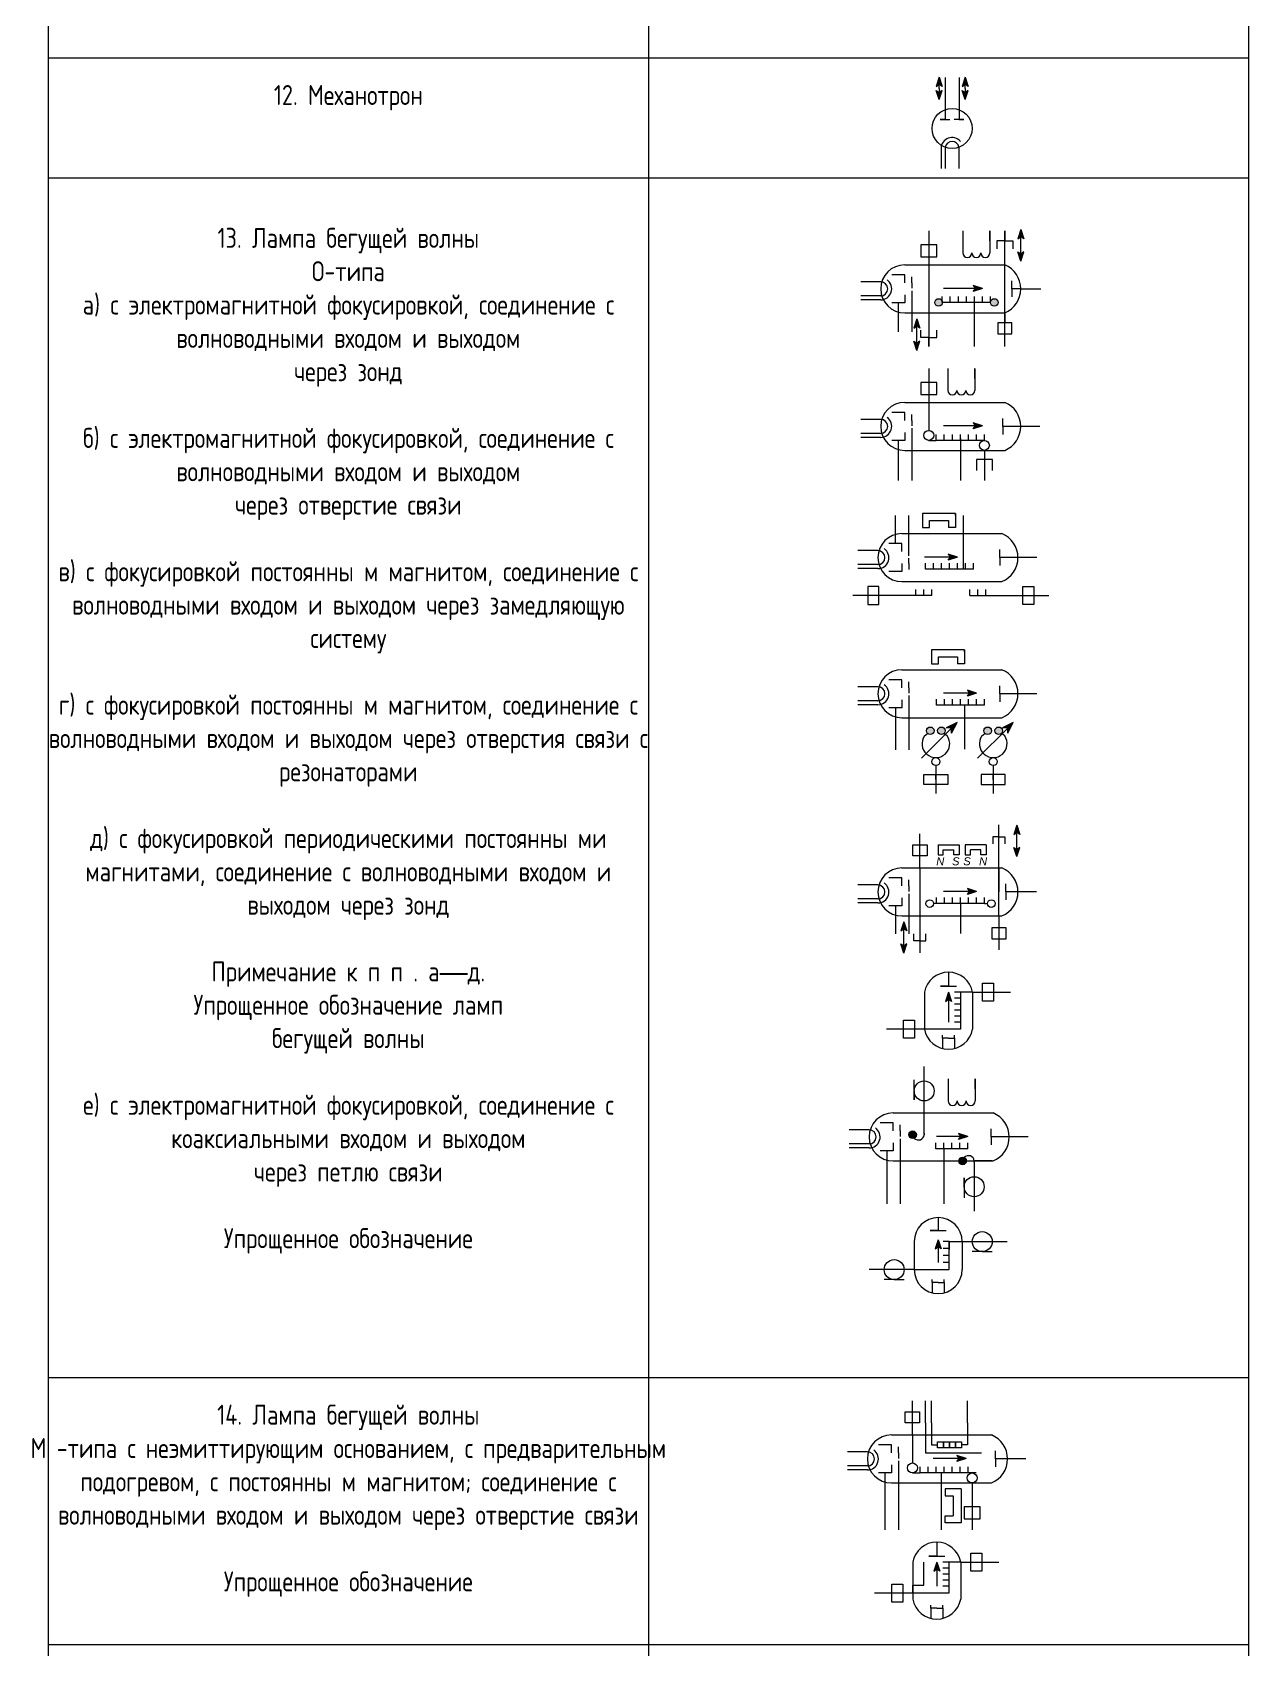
# Model space of a CAD drawing. Header units: millimetres. Extents: x -33 to 3443, y 207 to 2353.
# Drawn here: x 954.3 to 1258.3, y 755.9 to 1160.2 of the extents above; entities that cross this region are included whole.
import ezdxf

# ---------------------------------------------------------------- set-up
doc = ezdxf.new("R2010")
doc.units = ezdxf.units.MM
doc.styles.get("Standard").update_dxf_attribs({"font": 'arial.ttf'})

msp = doc.modelspace()

# ---------------------------------------------------------------- hatches: boundary and pattern name
at = {"true_color": 0x000000}
h = msp.add_hatch(color=18, dxfattribs=at)
h.dxf.hatch_style = 1
h.paths.add_polyline_path([(1180.9, 1148.93), (1180.15, 1146.63), (1180.9, 1147.18), (1181.65, 1146.63)])
h = msp.add_hatch(color=18, dxfattribs=at)
h.dxf.hatch_style = 1
h.paths.add_polyline_path([(1187.4, 1148.93), (1186.65, 1146.63), (1187.4, 1147.18), (1188.15, 1146.63)])
h = msp.add_hatch(color=18, dxfattribs=at)
h.dxf.hatch_style = 1
h.paths.add_polyline_path([(1181.65, 1145.63), (1180.9, 1145.08), (1180.15, 1145.63), (1180.9, 1143.33)])
h = msp.add_hatch(color=18, dxfattribs=at)
h.dxf.hatch_style = 1
h.paths.add_polyline_path([(1187.4, 1143.33), (1188.15, 1145.63), (1187.4, 1145.08), (1186.65, 1145.63)])
h = msp.add_hatch(color=18, dxfattribs=at)
h.dxf.hatch_style = 1
h.paths.add_polyline_path([(1201.31, 1110.84), (1200.56, 1108.54), (1201.31, 1109.09), (1202.06, 1108.54)])
h = msp.add_hatch(color=18, dxfattribs=at)
h.dxf.hatch_style = 1
h.paths.add_polyline_path([(1201.31, 1102.99), (1202.06, 1105.29), (1201.31, 1104.74), (1200.56, 1105.29)])
h = msp.add_hatch(color=18, dxfattribs=at)
h.dxf.hatch_style = 1
h.paths.add_polyline_path([(1191.71, 1096.13), (1189.41, 1096.88), (1189.96, 1096.13), (1189.41, 1095.38)])
h = msp.add_hatch(color=18, dxfattribs=at)
h.dxf.hatch_style = 1
h.paths.add_polyline_path([(1179.81, 1092.63, 1), (1181.71, 1092.63, 1)])
h.paths.add_polyline_path([(1195.62, 1092.63, 1), (1193.71, 1092.63, 1)])
h = msp.add_hatch(color=18, dxfattribs=at)
h.dxf.hatch_style = 1
h.paths.add_polyline_path([(1175.34, 1088.51), (1174.59, 1086.21), (1175.34, 1086.76), (1176.09, 1086.21)])
h = msp.add_hatch(color=18, dxfattribs=at)
h.dxf.hatch_style = 1
h.paths.add_polyline_path([(1175.34, 1080.66), (1176.09, 1082.96), (1175.34, 1082.41), (1174.59, 1082.96)])
h = msp.add_hatch(color=18, dxfattribs=at)
h.dxf.hatch_style = 1
h.paths.add_polyline_path([(1191.71, 1061.76), (1189.41, 1062.51), (1189.96, 1061.76), (1189.41, 1061.01)])
h = msp.add_hatch(color=18, dxfattribs=at)
h.dxf.hatch_style = 1
h.paths.add_polyline_path([(1185.51, 1028.95), (1183.21, 1029.7), (1183.76, 1028.95), (1183.21, 1028.2)])
h = msp.add_hatch(color=18, dxfattribs=at)
h.dxf.hatch_style = 1
h.paths.add_polyline_path([(1190.26, 994.94), (1187.96, 995.69), (1188.51, 994.94), (1187.96, 994.19)])
h = msp.add_hatch(color=18, dxfattribs=at)
h.dxf.hatch_style = 1
h.paths.add_polyline_path([(1179.66, 985.56, 1), (1177.75, 985.56, 1)])
h.paths.add_polyline_path([(1182.43, 985.56, 1), (1180.52, 985.56, 1)])
h.paths.add_polyline_path([(1194, 985.56, 1), (1192.09, 985.56, 1)])
h.paths.add_polyline_path([(1196.77, 985.56, 1), (1194.86, 985.56, 1)])
h = msp.add_hatch(color=18, dxfattribs=at)
h.dxf.hatch_style = 1
h.paths.add_polyline_path([(1183.98, 986.22), (1183.99, 984.96), (1185.39, 987.62), (1182.67, 986.28)])
h = msp.add_hatch(color=18, dxfattribs=at)
h.dxf.hatch_style = 1
h.paths.add_polyline_path([(1198.04, 986.22), (1198.06, 984.96), (1199.45, 987.62), (1196.74, 986.28)])
h = msp.add_hatch(color=18, dxfattribs=at)
h.dxf.hatch_style = 1
h.paths.add_polyline_path([(1199.61, 959.66), (1200.36, 960.21), (1201.11, 959.66), (1200.36, 961.96)])
h = msp.add_hatch(color=18, dxfattribs=at)
h.dxf.hatch_style = 1
h.paths.add_polyline_path([(1200.36, 954.11), (1201.11, 956.41), (1200.36, 955.86), (1199.61, 956.41)])
h = msp.add_hatch(color=18, dxfattribs=at)
h.dxf.hatch_style = 1
h.paths.add_polyline_path([(1190.26, 945.38), (1187.96, 946.13), (1188.51, 945.38), (1187.96, 944.63)])
h = msp.add_hatch(color=18, dxfattribs=at)
h.dxf.hatch_style = 1
h.paths.add_polyline_path([(1171.36, 935.53), (1172.11, 936.08), (1172.86, 935.53), (1172.11, 937.83)])
h = msp.add_hatch(color=18, dxfattribs=at)
h.dxf.hatch_style = 1
h.paths.add_polyline_path([(1172.11, 929.98), (1172.86, 932.28), (1172.11, 931.73), (1171.36, 932.28)])
h = msp.add_hatch(color=18, dxfattribs=at)
h.dxf.hatch_style = 1
h.paths.add_polyline_path([(1183.25, 920.21), (1182.5, 917.91), (1183.25, 918.46), (1184, 917.91)])
h = msp.add_hatch(color=18, dxfattribs=at)
h.dxf.hatch_style = 1
h.paths.add_polyline_path([(1175.23, 884.6, 1), (1173.33, 884.6, 1)])
h = msp.add_hatch(color=18, dxfattribs=at)
h.dxf.hatch_style = 1
h.paths.add_polyline_path([(1188.07, 884.14), (1185.77, 884.89), (1186.32, 884.14), (1185.77, 883.39)])
h = msp.add_hatch(color=18, dxfattribs=at)
h.dxf.hatch_style = 1
h.paths.add_polyline_path([(1185.83, 878.04, 1), (1187.73, 878.04, 1)])
h = msp.add_hatch(color=18, dxfattribs=at)
h.dxf.hatch_style = 1
h.paths.add_polyline_path([(1180.68, 858.35), (1179.93, 856.05), (1180.68, 856.6), (1181.43, 856.05)])
h = msp.add_hatch(color=18, dxfattribs=at)
h.dxf.hatch_style = 1
h.paths.add_polyline_path([(1187.64, 803.65), (1185.34, 804.4), (1185.89, 803.65), (1185.34, 802.9)])
h = msp.add_hatch(color=18, dxfattribs=at)
h.dxf.hatch_style = 1
h.paths.add_polyline_path([(1180.3, 777.76), (1179.55, 775.46), (1180.3, 776.01), (1181.05, 775.46)])

# ---------------------------------------------------------------- linework, layer by layer
for p, q in [((958.26, 2066.93), (958.26, 207.22)), ((1108.26, 2066.93), (1108.26, 207.22)), ((1258.26, 2066.93), (1258.26, 207.22)), ((1258.26, 1153.68), (958.26, 1153.68)), ((1180.9, 1148.93), (1180.15, 1146.63)), ((1180.9, 1148.93), (1181.65, 1146.63)), ((1182.4, 1148.88), (1182.4, 1138.38)), ((1182.4, 1148.88), (1182.4, 1146.13)), ((1185.9, 1148.88), (1185.9, 1138.38)), ((1185.9, 1148.88), (1185.9, 1146.13)), ((1187.4, 1148.93), (1186.65, 1146.63)), ((1187.4, 1148.93), (1188.15, 1146.63)), ((1180.15, 1146.63), (1180.9, 1147.18)), ((1180.9, 1143.33), (1180.15, 1145.63)), ((1180.15, 1145.63), (1180.9, 1145.08)), ((1180.9, 1146.13), (1180.9, 1147.18)), ((1181.65, 1146.63), (1180.9, 1147.18)), ((1180.9, 1146.13), (1180.9, 1145.08)), ((1180.9, 1143.33), (1181.65, 1145.63)), ((1181.65, 1145.63), (1180.9, 1145.08)), ((1186.65, 1146.63), (1187.4, 1147.18)), ((1187.4, 1143.33), (1186.65, 1145.63)), ((1186.65, 1145.63), (1187.4, 1145.08)), ((1187.4, 1146.13), (1187.4, 1147.18)), ((1188.15, 1146.63), (1187.4, 1147.18)), ((1187.4, 1146.13), (1187.4, 1145.08)), ((1187.4, 1143.33), (1188.15, 1145.63)), ((1188.15, 1145.63), (1187.4, 1145.08)), ((1182.4, 1138.38), (1181.2, 1138.38)), ((1181.2, 1138.38), (1183.6, 1138.38)), ((1187.1, 1138.38), (1184.7, 1138.38)), ((1185.9, 1138.38), (1187.1, 1138.38)), ((1181.4, 1131.13), (1181.4, 1126.13)), ((1182.43, 1131.43), (1182.43, 1126.13)), ((1185.87, 1131.43), (1185.87, 1126.13)), ((1258.26, 1123.68), (958.26, 1123.68)), ((1178.31, 1110.53), (1178.31, 1081.63)), ((1186.81, 1110.53), (1186.81, 1105.03)), ((1193.56, 1108.03), (1193.56, 1110.53)), ((1193.56, 1110.53), (1193.56, 1105.03)), ((1197.31, 1108.03), (1195.31, 1108.03)), ((1195.31, 1108.03), (1195.31, 1106.03)), ((1197.31, 1081.63), (1197.31, 1110.53)), ((1197.31, 1110.53), (1197.31, 1108.03)), ((1197.31, 1108.03), (1199.31, 1108.03)), ((1199.31, 1108.03), (1199.31, 1106.03)), ((1201.31, 1110.84), (1200.56, 1108.54)), ((1200.56, 1108.54), (1201.31, 1109.09)), ((1201.31, 1110.84), (1202.06, 1108.54)), ((1201.31, 1104.74), (1201.31, 1109.09)), ((1202.06, 1108.54), (1201.31, 1109.09)), ((1180.31, 1107.03), (1176.31, 1107.03)), ((1176.31, 1107.03), (1176.31, 1104.03)), ((1176.31, 1104.03), (1178.31, 1104.03)), ((1178.31, 1104.03), (1180.31, 1104.03)), ((1180.31, 1104.03), (1180.31, 1107.03)), ((1201.31, 1102.99), (1200.56, 1105.29)), ((1200.56, 1105.29), (1201.31, 1104.74)), ((1201.31, 1102.99), (1202.06, 1105.29)), ((1202.06, 1105.29), (1201.31, 1104.74)), ((1172.31, 1102.03), (1197.31, 1102.03)), ((1166.31, 1097.78), (1161.31, 1097.78)), ((1172.31, 1099.53), (1169.06, 1099.53)), ((1172.31, 1097.53), (1172.31, 1099.53)), ((1174.06, 1097.53), (1174.06, 1099.03)), ((1174.06, 1097.53), (1174.06, 1096.18)), ((1189.96, 1096.13), (1182.01, 1096.13)), ((1191.71, 1096.13), (1189.41, 1096.88)), ((1189.41, 1096.88), (1189.96, 1096.13)), ((1191.71, 1096.13), (1189.41, 1095.38)), ((1189.41, 1095.38), (1189.96, 1096.13)), ((1199.06, 1096.03), (1199.06, 1098.03)), ((1201.31, 1096.03), (1199.06, 1096.03)), ((1199.06, 1096.03), (1199.06, 1094.03)), ((1201.31, 1096.03), (1206.31, 1096.03)), ((1166.31, 1094.28), (1161.31, 1094.28)), ((1166.31, 1093.28), (1161.31, 1093.28)), ((1172.31, 1092.53), (1169.06, 1092.53)), ((1170.69, 1092.53), (1170.69, 1085.28)), ((1172.31, 1094.53), (1172.31, 1092.53)), ((1174.06, 1095.58), (1174.06, 1085.28)), ((1181.71, 1092.63), (1181.71, 1094.13)), ((1183.71, 1092.63), (1181.71, 1092.63)), ((1183.71, 1092.63), (1183.71, 1094.13)), ((1185.71, 1092.63), (1183.71, 1092.63)), ((1185.71, 1092.63), (1185.71, 1094.13)), ((1187.71, 1092.63), (1185.71, 1092.63)), ((1187.71, 1092.63), (1187.71, 1094.13)), ((1189.71, 1092.63), (1187.71, 1092.63)), ((1189.71, 1092.63), (1189.71, 1094.13)), ((1189.71, 1081.63), (1189.71, 1092.63)), ((1191.71, 1092.63), (1189.71, 1092.63)), ((1191.71, 1092.63), (1191.71, 1094.13)), ((1193.71, 1092.63), (1191.71, 1092.63)), ((1193.71, 1092.63), (1193.71, 1094.13)), ((1172.31, 1090.03), (1196.81, 1090.03)), ((1175.34, 1088.51), (1174.59, 1086.21)), ((1175.34, 1088.51), (1176.09, 1086.21)), ((1197.31, 1087.53), (1195.56, 1087.53)), ((1195.56, 1087.53), (1195.56, 1084.78)), ((1196.81, 1090.03), (1197.31, 1090.03)), ((1197.31, 1090.03), (1197.31, 1087.53)), ((1199.06, 1087.53), (1197.31, 1087.53)), ((1199.06, 1084.78), (1199.06, 1087.53)), ((1174.59, 1086.21), (1175.34, 1086.76)), ((1175.34, 1082.41), (1175.34, 1086.76)), ((1176.09, 1086.21), (1175.34, 1086.76)), ((1176.31, 1083.88), (1176.31, 1085.73)), ((1178.31, 1083.88), (1176.31, 1083.88)), ((1178.31, 1081.63), (1178.31, 1083.88)), ((1178.31, 1083.88), (1180.31, 1083.88)), ((1180.31, 1083.88), (1180.31, 1085.73)), ((1195.56, 1084.78), (1199.06, 1084.78)), ((1175.34, 1080.66), (1174.59, 1082.96)), ((1174.59, 1082.96), (1175.34, 1082.41)), ((1175.34, 1080.66), (1176.09, 1082.96)), ((1176.09, 1082.96), (1175.34, 1082.41)), ((1178.31, 1076.16), (1178.31, 1060.66)), ((1183.06, 1076.16), (1183.06, 1070.66)), ((1189.81, 1073.66), (1189.81, 1076.16)), ((1189.81, 1076.16), (1189.81, 1070.66)), ((1180.31, 1072.66), (1176.31, 1072.66)), ((1176.31, 1072.66), (1176.31, 1069.66)), ((1180.31, 1069.66), (1180.31, 1072.66)), ((1172.31, 1067.66), (1197.31, 1067.66)), ((1176.31, 1069.66), (1178.31, 1069.66)), ((1178.31, 1069.66), (1180.31, 1069.66)), ((1166.31, 1063.41), (1161.31, 1063.41)), ((1172.31, 1065.16), (1169.06, 1065.16)), ((1172.31, 1063.16), (1172.31, 1065.16)), ((1174.06, 1063.16), (1174.06, 1064.66)), ((1196.81, 1061.66), (1196.81, 1063.66)), ((1166.31, 1059.91), (1161.31, 1059.91)), ((1172.31, 1060.16), (1172.31, 1058.16)), ((1174.06, 1063.16), (1174.06, 1061.81)), ((1174.06, 1061.21), (1174.06, 1048.16)), ((1180.21, 1058.16), (1180.21, 1059.66)), ((1189.96, 1061.76), (1182.01, 1061.76)), ((1182.21, 1058.16), (1182.21, 1059.66)), ((1184.21, 1058.16), (1184.21, 1059.66)), ((1186.21, 1058.16), (1186.21, 1059.66)), ((1188.21, 1058.16), (1188.21, 1059.66)), ((1191.71, 1061.76), (1189.41, 1062.51)), ((1189.41, 1062.51), (1189.96, 1061.76)), ((1191.71, 1061.76), (1189.41, 1061.01)), ((1189.41, 1061.01), (1189.96, 1061.76)), ((1190.21, 1058.16), (1190.21, 1059.66)), ((1192.21, 1058.16), (1192.21, 1059.66)), ((1206.06, 1061.66), (1196.81, 1061.66)), ((1196.81, 1061.66), (1196.81, 1059.66)), ((1166.31, 1058.91), (1161.31, 1058.91)), ((1172.31, 1058.16), (1169.06, 1058.16)), ((1170.69, 1058.16), (1170.69, 1048.16)), ((1172.31, 1055.66), (1196.81, 1055.66)), ((1178.31, 1058.16), (1180.21, 1058.16)), ((1182.21, 1058.16), (1180.21, 1058.16)), ((1184.21, 1058.16), (1182.21, 1058.16)), ((1186.21, 1058.16), (1184.21, 1058.16)), ((1186.21, 1058.66), (1186.21, 1048.16)), ((1188.21, 1058.16), (1186.21, 1058.16)), ((1190.21, 1058.16), (1188.21, 1058.16)), ((1192.21, 1058.16), (1190.21, 1058.16)), ((1192.21, 1055.66), (1192.21, 1053.41)), ((1196.81, 1055.66), (1197.31, 1055.66)), ((1192.21, 1053.41), (1190.21, 1053.41)), ((1190.21, 1053.41), (1190.21, 1050.66)), ((1194.21, 1053.41), (1192.21, 1053.41)), ((1192.21, 1053.41), (1192.21, 1048.16)), ((1194.21, 1050.66), (1194.21, 1053.41)), ((1169.99, 1032.35), (1169.99, 1039.35)), ((1173.36, 1029.3), (1173.36, 1039.35)), ((1185.01, 1039.85), (1176.76, 1039.85)), ((1176.76, 1039.85), (1176.76, 1036.35)), ((1185.01, 1039.35), (1185.01, 1039.85)), ((1185.01, 1039.85), (1185.01, 1036.35)), ((1187.01, 1025.95), (1187.01, 1039.35)), ((1176.76, 1036.35), (1178.51, 1036.35)), ((1178.51, 1036.35), (1178.51, 1038.1)), ((1178.51, 1038.1), (1183.26, 1038.1)), ((1183.26, 1038.1), (1183.26, 1036.35)), ((1185.01, 1036.35), (1183.26, 1036.35)), ((1171.61, 1032.35), (1168.36, 1032.35)), ((1171.61, 1034.85), (1196.61, 1034.85)), ((1171.61, 1030.35), (1171.61, 1032.35)), ((1165.61, 1030.6), (1160.61, 1030.6)), ((1165.61, 1027.1), (1160.61, 1027.1)), ((1171.61, 1027.35), (1171.61, 1025.35)), ((1173.36, 1027.35), (1173.36, 1028.7)), ((1173.36, 1027.35), (1173.36, 1025.85)), ((1183.76, 1028.95), (1177.29, 1028.95)), ((1177.51, 1025.95), (1177.51, 1027.45)), ((1179.51, 1025.95), (1179.51, 1027.45)), ((1181.51, 1025.95), (1181.51, 1027.45)), ((1185.51, 1028.95), (1183.21, 1029.7)), ((1183.21, 1029.7), (1183.76, 1028.95)), ((1185.51, 1028.95), (1183.21, 1028.2)), ((1183.21, 1028.2), (1183.76, 1028.95)), ((1183.51, 1025.95), (1183.51, 1027.45)), ((1185.51, 1025.95), (1185.51, 1027.45)), ((1187.51, 1025.95), (1187.51, 1027.45)), ((1189.51, 1025.95), (1189.51, 1027.45)), ((1196.11, 1028.85), (1196.11, 1030.85)), ((1205.36, 1028.85), (1196.11, 1028.85)), ((1196.11, 1028.85), (1196.11, 1026.85)), ((1165.61, 1026.1), (1160.61, 1026.1)), ((1171.61, 1025.35), (1168.36, 1025.35)), ((1171.61, 1022.85), (1196.11, 1022.85)), ((1179.51, 1025.95), (1177.51, 1025.95)), ((1181.51, 1025.95), (1179.51, 1025.95)), ((1183.51, 1025.95), (1181.51, 1025.95)), ((1185.51, 1025.95), (1183.51, 1025.95)), ((1187.51, 1025.95), (1185.51, 1025.95)), ((1187.51, 1025.95), (1187.01, 1025.95)), ((1189.51, 1025.95), (1187.51, 1025.95)), ((1196.11, 1022.85), (1196.61, 1022.85)), ((1165.86, 1019.35), (1159.36, 1019.35)), ((1165.86, 1021.6), (1163.11, 1021.6)), ((1163.11, 1021.6), (1163.11, 1017.1)), ((1165.86, 1019.35), (1165.86, 1021.6)), ((1175.11, 1019.35), (1165.86, 1019.35)), ((1165.86, 1017.1), (1165.86, 1019.35)), ((1175.11, 1019.35), (1175.11, 1020.85)), ((1177.11, 1019.35), (1175.11, 1019.35)), ((1177.11, 1019.35), (1177.11, 1020.85)), ((1179.11, 1019.35), (1177.11, 1019.35)), ((1179.11, 1019.35), (1179.11, 1020.85)), ((1188.61, 1019.35), (1188.61, 1020.85)), ((1188.61, 1019.35), (1190.61, 1019.35)), ((1190.61, 1019.35), (1190.61, 1020.85)), ((1190.61, 1019.35), (1192.61, 1019.35)), ((1192.61, 1019.35), (1192.61, 1020.85)), ((1192.61, 1019.35), (1201.86, 1019.35)), ((1201.86, 1019.35), (1201.86, 1021.6)), ((1201.86, 1021.6), (1204.61, 1021.6)), ((1201.86, 1017.1), (1201.86, 1019.35)), ((1201.86, 1019.35), (1208.36, 1019.35)), ((1204.61, 1021.6), (1204.61, 1017.1)), ((1163.11, 1017.1), (1165.86, 1017.1)), ((1204.61, 1017.1), (1201.86, 1017.1)), ((1187.26, 1005.84), (1179.01, 1005.84)), ((1179.01, 1005.84), (1179.01, 1002.34)), ((1180.76, 1002.34), (1180.76, 1004.09)), ((1180.76, 1004.09), (1185.51, 1004.09)), ((1185.51, 1004.09), (1185.51, 1002.34)), ((1187.26, 1005.34), (1187.26, 1005.84)), ((1187.26, 1005.84), (1187.26, 1002.34)), ((1171.61, 1000.84), (1196.61, 1000.84)), ((1179.01, 1002.34), (1180.76, 1002.34)), ((1187.26, 1002.34), (1185.51, 1002.34)), ((1165.61, 996.59), (1160.61, 996.59)), ((1171.61, 998.34), (1168.36, 998.34)), ((1171.61, 996.34), (1171.61, 998.34)), ((1173.36, 996.34), (1173.36, 997.84)), ((1173.36, 996.34), (1173.36, 994.99)), ((1188.51, 994.94), (1182.04, 994.94)), ((1190.26, 994.94), (1187.96, 995.69)), ((1187.96, 995.69), (1188.51, 994.94)), ((1190.26, 994.94), (1187.96, 994.19)), ((1187.96, 994.19), (1188.51, 994.94)), ((1196.11, 994.84), (1196.11, 996.84)), ((1205.36, 994.84), (1196.11, 994.84)), ((1196.11, 994.84), (1196.11, 992.84)), ((1165.61, 993.09), (1160.61, 993.09)), ((1165.61, 992.09), (1160.61, 992.09)), ((1171.61, 991.34), (1168.36, 991.34)), ((1169.99, 991.34), (1169.99, 980.84)), ((1171.61, 993.34), (1171.61, 991.34)), ((1173.36, 994.39), (1173.36, 980.84)), ((1180.26, 991.94), (1180.26, 993.44)), ((1182.26, 991.94), (1180.26, 991.94)), ((1182.26, 991.94), (1182.26, 993.44)), ((1184.26, 991.94), (1182.26, 991.94)), ((1184.26, 991.94), (1184.26, 993.44)), ((1186.26, 991.94), (1184.26, 991.94)), ((1186.26, 991.94), (1186.26, 993.44)), ((1188.26, 991.94), (1186.26, 991.94)), ((1187.26, 991.94), (1187.26, 980.94)), ((1188.26, 991.94), (1188.26, 993.44)), ((1190.26, 991.94), (1188.26, 991.94)), ((1190.26, 991.94), (1189.76, 991.94)), ((1190.26, 991.94), (1190.26, 993.44)), ((1192.26, 991.94), (1190.26, 991.94)), ((1192.26, 991.94), (1192.26, 993.44)), ((1171.61, 988.84), (1196.11, 988.84)), ((1185.39, 987.62), (1182.67, 986.28)), ((1183.99, 984.96), (1185.39, 987.62)), ((1196.11, 988.84), (1196.61, 988.84)), ((1199.45, 987.62), (1196.74, 986.28)), ((1198.06, 984.96), (1199.45, 987.62)), ((1176.48, 978.71), (1183.98, 986.22)), ((1177.23, 984.27), (1177.99, 984.93)), ((1182.95, 984.27), (1182.19, 984.93)), ((1183.98, 986.22), (1182.67, 986.28)), ((1183.99, 984.96), (1183.98, 986.22)), ((1190.54, 978.71), (1198.04, 986.22)), ((1191.57, 984.27), (1192.33, 984.93)), ((1197.29, 984.27), (1196.53, 984.93)), ((1198.04, 986.22), (1196.74, 986.28)), ((1198.06, 984.96), (1198.04, 986.22)), ((1177.09, 972.12), (1177.09, 974.62)), ((1177.09, 974.62), (1180.09, 974.62)), ((1180.09, 976.87), (1180.09, 969.87)), ((1180.09, 973.37), (1180.09, 974.62)), ((1180.09, 974.62), (1183.09, 974.62)), ((1183.09, 974.62), (1183.09, 972.12)), ((1194.43, 974.62), (1191.43, 974.62)), ((1191.43, 974.62), (1191.43, 972.12)), ((1194.43, 976.87), (1194.43, 969.87)), ((1194.43, 973.37), (1194.43, 974.62)), ((1197.43, 974.62), (1194.43, 974.62)), ((1197.43, 972.12), (1197.43, 974.62)), ((1183.09, 972.12), (1177.09, 972.12)), ((1191.43, 972.12), (1197.43, 972.12)), ((1176.11, 951.28), (1176.11, 959.78)), ((1176.11, 954.28), (1176.11, 959.78)), ((1195.86, 959.03), (1194.36, 959.03)), ((1194.36, 959.03), (1194.36, 957.28)), ((1195.86, 959.03), (1195.86, 962.03)), ((1195.86, 939.28), (1195.86, 959.03)), ((1195.86, 959.03), (1197.36, 959.03)), ((1197.36, 959.03), (1197.36, 957.28)), ((1200.36, 961.96), (1199.61, 959.66)), ((1199.61, 959.66), (1200.36, 960.21)), ((1200.36, 961.96), (1201.11, 959.66)), ((1200.36, 955.86), (1200.36, 960.21)), ((1201.11, 959.66), (1200.36, 960.21)), ((1174.31, 954.28), (1174.31, 957.03)), ((1174.31, 957.03), (1177.91, 957.03)), ((1176.11, 954.28), (1174.31, 954.28)), ((1176.11, 951.28), (1176.11, 954.28)), ((1177.91, 954.28), (1176.11, 954.28)), ((1177.91, 957.03), (1177.91, 954.28)), ((1180.66, 957.03), (1180.66, 954.53)), ((1180.66, 957.03), (1185.91, 957.03)), ((1180.66, 954.53), (1181.96, 954.53)), ((1181.96, 954.53), (1181.96, 955.78)), ((1181.96, 955.78), (1184.61, 955.78)), ((1184.61, 954.53), (1184.61, 955.78)), ((1185.91, 954.53), (1184.61, 954.53)), ((1185.91, 957.03), (1185.91, 954.53)), ((1192.66, 957.03), (1187.41, 957.03)), ((1187.41, 957.03), (1187.41, 954.53)), ((1187.41, 954.53), (1188.71, 954.53)), ((1188.71, 954.53), (1188.71, 955.78)), ((1191.36, 955.78), (1188.71, 955.78)), ((1191.36, 954.53), (1191.36, 955.78)), ((1192.66, 954.53), (1191.36, 954.53)), ((1192.66, 957.03), (1192.66, 954.53)), ((1200.36, 954.11), (1199.61, 956.41)), ((1199.61, 956.41), (1200.36, 955.86)), ((1200.36, 954.11), (1201.11, 956.41)), ((1201.11, 956.41), (1200.36, 955.86)), ((1171.61, 951.28), (1196.61, 951.28)), ((1171.61, 951.28), (1176.11, 951.28)), ((1176.11, 951.28), (1176.11, 933.03)), ((1195.86, 951.28), (1195.86, 945.28)), ((1165.61, 947.03), (1160.61, 947.03)), ((1171.61, 948.78), (1168.36, 948.78)), ((1171.61, 946.78), (1171.61, 948.78)), ((1173.36, 946.78), (1173.36, 948.28)), ((1173.36, 946.78), (1173.36, 945.43)), ((1190.26, 945.38), (1187.96, 946.13)), ((1187.96, 946.13), (1188.51, 945.38)), ((1197.61, 945.28), (1197.61, 947.28)), ((1165.61, 943.53), (1160.61, 943.53)), ((1165.61, 942.53), (1160.61, 942.53)), ((1171.61, 943.78), (1171.61, 941.78)), ((1173.36, 944.83), (1173.36, 934.78)), ((1180.26, 942.38), (1179.51, 942.38)), ((1180.26, 942.38), (1180.26, 943.88)), ((1182.26, 942.38), (1180.26, 942.38)), ((1188.51, 945.38), (1182.04, 945.38)), ((1182.26, 942.38), (1182.26, 943.88)), ((1184.26, 942.38), (1182.26, 942.38)), ((1184.26, 942.38), (1184.26, 943.88)), ((1186.26, 942.38), (1184.26, 942.38)), ((1186.26, 942.38), (1186.26, 943.88)), ((1188.26, 942.38), (1186.26, 942.38)), ((1186.26, 942.38), (1186.26, 934.88)), ((1190.26, 945.38), (1187.96, 944.63)), ((1187.96, 944.63), (1188.51, 945.38)), ((1188.26, 942.38), (1188.26, 943.88)), ((1190.26, 942.38), (1188.26, 942.38)), ((1190.26, 942.38), (1189.76, 942.38)), ((1190.26, 942.38), (1190.26, 943.88)), ((1192.26, 942.38), (1190.26, 942.38)), ((1192.26, 942.38), (1192.26, 943.88)), ((1192.26, 942.38), (1193.01, 942.38)), ((1205.24, 945.28), (1197.61, 945.28)), ((1197.61, 945.28), (1197.61, 943.28)), ((1171.61, 941.78), (1168.36, 941.78)), ((1169.99, 941.78), (1169.99, 934.78)), ((1171.61, 939.28), (1196.11, 939.28)), ((1195.86, 939.28), (1195.86, 936.28)), ((1196.11, 939.28), (1196.61, 939.28)), ((1172.11, 937.83), (1171.36, 935.53)), ((1171.36, 935.53), (1172.11, 936.08)), ((1172.11, 937.83), (1172.86, 935.53)), ((1172.11, 931.73), (1172.11, 936.08)), ((1172.86, 935.53), (1172.11, 936.08)), ((1174.61, 933.03), (1174.61, 934.78)), ((1177.61, 933.03), (1177.61, 934.78)), ((1195.86, 936.28), (1194.06, 936.28)), ((1194.06, 936.28), (1194.06, 933.53)), ((1197.66, 936.28), (1195.86, 936.28)), ((1195.86, 936.28), (1195.86, 930.78)), ((1197.66, 933.53), (1197.66, 936.28)), ((1172.11, 929.98), (1171.36, 932.28)), ((1171.36, 932.28), (1172.11, 931.73)), ((1172.11, 929.98), (1172.86, 932.28)), ((1172.86, 932.28), (1172.11, 931.73)), ((1176.11, 933.03), (1174.61, 933.03)), ((1176.11, 933.03), (1177.61, 933.03)), ((1176.11, 933.03), (1176.11, 930.03)), ((1194.06, 933.53), (1197.66, 933.53)), ((1183.25, 925.21), (1183.25, 921.71)), ((1191.75, 920.21), (1191.75, 922.46)), ((1191.75, 922.46), (1194.5, 922.46)), ((1194.5, 922.46), (1194.5, 917.96)), ((1177.25, 920.21), (1177.25, 910.96)), ((1183.25, 921.71), (1181.25, 921.71)), ((1181.25, 921.71), (1185.25, 921.71)), ((1183.25, 920.21), (1182.5, 917.91)), ((1182.5, 917.91), (1183.25, 918.46)), ((1183.25, 920.21), (1184, 917.91)), ((1183.25, 918.46), (1183.25, 912.71)), ((1184, 917.91), (1183.25, 918.46)), ((1186.25, 920.21), (1184.75, 920.21)), ((1186.25, 918.71), (1184.75, 918.71)), ((1189.25, 920.21), (1186.25, 920.21)), ((1186.25, 920.21), (1186.25, 918.71)), ((1186.25, 918.71), (1186.25, 917.21)), ((1189.25, 920.21), (1191.75, 920.21)), ((1189.25, 920.21), (1189.25, 910.96)), ((1191.75, 917.96), (1191.75, 920.21)), ((1191.75, 920.21), (1198.75, 920.21)), ((1194.5, 917.96), (1191.75, 917.96)), ((1186.25, 917.21), (1184.75, 917.21)), ((1186.25, 915.71), (1184.75, 915.71)), ((1186.25, 914.21), (1184.75, 914.21)), ((1186.25, 917.21), (1186.25, 915.71)), ((1186.25, 915.71), (1186.25, 914.21)), ((1186.25, 914.21), (1186.25, 912.71)), ((1174.75, 910.96), (1167.75, 910.96)), ((1172, 908.71), (1172, 913.21)), ((1172, 913.21), (1174.75, 913.21)), ((1174.75, 913.21), (1174.75, 910.96)), ((1186.25, 910.96), (1174.75, 910.96)), ((1174.75, 910.96), (1174.75, 908.71)), ((1186.25, 912.71), (1184.75, 912.71)), ((1186.25, 912.71), (1186.25, 910.96)), ((1174.75, 908.71), (1172, 908.71)), ((1181.75, 908.71), (1181.75, 909.46)), ((1183.25, 908.71), (1181.75, 908.71)), ((1181.75, 908.71), (1181.75, 906.15)), ((1183.25, 908.71), (1184.75, 908.71)), ((1184.75, 908.71), (1184.75, 909.46)), ((1184.75, 908.71), (1184.75, 906.15)), ((1177.17, 884.76), (1177.17, 901.66)), ((1174.67, 893.29), (1174.67, 898.29)), ((1183.17, 898.54), (1183.17, 893.04)), ((1189.92, 896.04), (1189.92, 898.54)), ((1189.92, 898.54), (1189.92, 893.04)), ((1174.67, 895.54), (1174.67, 893.29)), ((1169.42, 890.04), (1194.42, 890.04)), ((1163.42, 885.79), (1158.42, 885.79)), ((1169.42, 887.54), (1166.17, 887.54)), ((1169.42, 885.54), (1169.42, 887.54)), ((1171.17, 885.54), (1171.17, 887.04)), ((1171.17, 885.54), (1171.17, 884.19)), ((1193.92, 884.04), (1193.92, 886.04)), ((1163.42, 882.29), (1158.42, 882.29)), ((1169.42, 882.54), (1169.42, 880.54)), ((1171.17, 883.59), (1171.17, 867.29)), ((1177.17, 884.91), (1177.17, 884.6)), ((1180.07, 881.04), (1180.07, 882.54)), ((1186.32, 884.14), (1180.25, 884.14)), ((1182.07, 881.04), (1182.07, 882.54)), ((1184.07, 881.04), (1184.07, 882.54)), ((1188.07, 884.14), (1185.77, 884.89)), ((1185.77, 884.89), (1186.32, 884.14)), ((1188.07, 884.14), (1185.77, 883.39)), ((1185.77, 883.39), (1186.32, 884.14)), ((1186.07, 881.04), (1186.07, 882.54)), ((1188.07, 881.04), (1188.07, 882.54)), ((1203.17, 884.04), (1193.92, 884.04)), ((1193.92, 884.04), (1193.92, 882.04)), ((1163.42, 881.29), (1158.42, 881.29)), ((1169.42, 880.54), (1166.17, 880.54)), ((1167.8, 880.54), (1167.8, 867.29)), ((1169.42, 878.04), (1193.92, 878.04)), ((1182.07, 881.04), (1180.07, 881.04)), ((1184.07, 881.04), (1182.07, 881.04)), ((1182.07, 881.04), (1182.07, 867.29)), ((1186.07, 881.04), (1184.07, 881.04)), ((1188.07, 881.04), (1186.07, 881.04)), ((1189.67, 877.73), (1189.67, 878.04)), ((1194.17, 878.04), (1189.67, 878.04)), ((1189.67, 877.73), (1189.67, 865.48)), ((1193.92, 878.04), (1194.42, 878.04)), ((1187.17, 871.6), (1187.17, 873.85)), ((1187.17, 873.85), (1187.17, 868.85)), ((1180.68, 863.87), (1180.68, 860.62)), ((1174.68, 857.87), (1174.68, 850.87)), ((1180.68, 860.62), (1178.68, 860.62)), ((1178.68, 860.62), (1182.68, 860.62)), ((1180.68, 858.35), (1179.93, 856.05)), ((1180.68, 858.35), (1181.43, 856.05)), ((1183.43, 857.87), (1181.93, 857.87)), ((1183.43, 850.87), (1183.43, 857.87)), ((1183.43, 857.87), (1186.68, 857.87)), ((1183.43, 857.87), (1183.43, 855.87)), ((1186.68, 857.87), (1189.18, 857.87)), ((1186.68, 857.87), (1186.68, 850.87)), ((1189.18, 857.87), (1194.18, 857.87)), ((1194.18, 857.87), (1197.93, 857.87)), ((1179.93, 856.05), (1180.68, 856.6)), ((1180.68, 856.6), (1180.68, 852.62)), ((1181.43, 856.05), (1180.68, 856.6)), ((1183.43, 856.12), (1181.93, 856.12)), ((1183.43, 854.37), (1181.93, 854.37)), ((1191.68, 855.37), (1189.18, 855.37)), ((1191.68, 855.37), (1194.18, 855.37)), ((1167.18, 850.87), (1163.43, 850.87)), ((1172.18, 850.87), (1167.18, 850.87)), ((1174.68, 850.87), (1172.18, 850.87)), ((1174.68, 850.87), (1183.43, 850.87)), ((1183.43, 852.62), (1181.93, 852.62)), ((1169.68, 848.37), (1167.18, 848.37)), ((1169.68, 848.37), (1172.18, 848.37)), ((1179.18, 847.62), (1179.18, 848.37)), ((1180.68, 847.62), (1179.18, 847.62)), ((1179.18, 847.62), (1179.18, 845.06)), ((1180.68, 847.62), (1182.18, 847.62)), ((1182.18, 847.62), (1182.18, 848.37)), ((1182.18, 847.62), (1182.18, 845.06)), ((1258.26, 823.79), (958.26, 823.79)), ((1174.24, 812.55), (1174.24, 818.05)), ((1177.54, 812.55), (1177.54, 818.05)), ((1179.04, 812.55), (1179.04, 818.05)), ((1188.04, 812.55), (1188.04, 818.05)), ((1172.44, 812.55), (1172.44, 815.3)), ((1172.44, 815.3), (1176.04, 815.3)), ((1176.04, 815.3), (1176.04, 812.55)), ((1168.99, 809.55), (1193.99, 809.55)), ((1168.99, 809.55), (1173.49, 809.55)), ((1174.24, 812.55), (1172.44, 812.55)), ((1174.24, 809.55), (1174.24, 812.55)), ((1176.04, 812.55), (1174.24, 812.55)), ((1174.24, 809.55), (1174.24, 802.55)), ((1177.54, 812.55), (1177.54, 805.05)), ((1179.04, 812.55), (1179.04, 807.05)), ((1188.04, 812.55), (1188.04, 807.05)), ((1162.99, 805.3), (1157.99, 805.3)), ((1168.99, 807.05), (1165.74, 807.05)), ((1168.99, 805.05), (1168.99, 807.05)), ((1170.74, 805.05), (1170.74, 806.55)), ((1170.74, 805.05), (1170.74, 803.7)), ((1177.54, 805.05), (1191.54, 805.05)), ((1179.04, 807.05), (1180.54, 807.05)), ((1180.54, 807.05), (1180.54, 807.8)), ((1180.54, 807.8), (1182.04, 807.8)), ((1180.54, 806.3), (1180.54, 807.05)), ((1182.04, 806.3), (1180.54, 806.3)), ((1182.04, 807.8), (1182.04, 806.3)), ((1182.04, 807.05), (1182.04, 807.8)), ((1182.04, 807.8), (1183.54, 807.8)), ((1182.04, 806.3), (1182.04, 807.05)), ((1183.54, 806.3), (1182.04, 806.3)), ((1183.54, 807.8), (1183.54, 806.3)), ((1183.54, 807.05), (1183.54, 807.8)), ((1183.54, 807.8), (1185.04, 807.8)), ((1183.54, 806.3), (1183.54, 807.05)), ((1185.04, 806.3), (1183.54, 806.3)), ((1185.04, 807.8), (1185.04, 806.3)), ((1185.04, 807.05), (1185.04, 807.8)), ((1185.04, 807.8), (1186.54, 807.8)), ((1185.04, 806.3), (1185.04, 807.05)), ((1186.54, 806.3), (1185.04, 806.3)), ((1186.54, 807.8), (1186.54, 806.3)), ((1188.04, 807.05), (1186.54, 807.05)), ((1195, 803.55), (1195, 805.55)), ((1162.99, 801.8), (1157.99, 801.8)), ((1162.99, 800.8), (1157.99, 800.8)), ((1168.99, 802.05), (1168.99, 800.05)), ((1170.74, 803.1), (1170.74, 785.8)), ((1176.14, 800.05), (1176.14, 801.55)), ((1178.14, 800.05), (1178.14, 801.55)), ((1185.89, 803.65), (1179.42, 803.65)), ((1180.14, 800.05), (1180.14, 801.55)), ((1182.14, 800.05), (1182.14, 801.55)), ((1184.14, 800.05), (1184.14, 801.55)), ((1187.64, 803.65), (1185.34, 804.4)), ((1185.34, 804.4), (1185.89, 803.65)), ((1187.64, 803.65), (1185.34, 802.9)), ((1185.34, 802.9), (1185.89, 803.65)), ((1186.14, 800.05), (1186.14, 801.55)), ((1188.14, 800.05), (1188.14, 801.55)), ((1202.62, 803.55), (1195, 803.55)), ((1195, 803.55), (1195, 801.55)), ((1168.99, 800.05), (1165.74, 800.05)), ((1167.37, 800.05), (1167.37, 785.8)), ((1168.99, 797.55), (1193.49, 797.55)), ((1174.24, 800.05), (1176.14, 800.05)), ((1178.14, 800.05), (1176.14, 800.05)), ((1180.14, 800.05), (1178.14, 800.05)), ((1182.14, 800.05), (1180.14, 800.05)), ((1181.39, 800.05), (1181.39, 785.8)), ((1181.39, 797.55), (1181.39, 796.05)), ((1184.14, 800.05), (1182.14, 800.05)), ((1186.14, 800.05), (1184.14, 800.05)), ((1188.14, 800.05), (1186.14, 800.05)), ((1190.14, 800.05), (1188.14, 800.05)), ((1189.14, 797.55), (1189.14, 791.55)), ((1193.49, 797.55), (1193.99, 797.55)), ((1186.39, 796.05), (1182.39, 796.05)), ((1182.39, 796.05), (1182.39, 794.3)), ((1182.39, 794.3), (1184.39, 794.3)), ((1184.39, 794.3), (1184.39, 789.3)), ((1186.39, 796.05), (1186.39, 787.55)), ((1182.39, 787.55), (1182.39, 789.3)), ((1182.39, 789.3), (1184.39, 789.3)), ((1189.14, 791.55), (1187.14, 791.55)), ((1187.14, 791.55), (1187.14, 788.55)), ((1187.14, 788.55), (1191.14, 788.55)), ((1191.14, 791.55), (1189.14, 791.55)), ((1189.14, 791.55), (1189.14, 785.8)), ((1191.14, 788.55), (1191.14, 791.55)), ((1186.39, 787.55), (1182.39, 787.55)), ((1180.3, 782.76), (1180.3, 779.26)), ((1174.3, 777.76), (1174.3, 768.51)), ((1177.05, 772.01), (1177.05, 777.76)), ((1180.3, 779.26), (1178.3, 779.26)), ((1178.3, 779.26), (1182.3, 779.26)), ((1180.3, 777.76), (1179.55, 775.46)), ((1180.3, 777.76), (1181.05, 775.46)), ((1183.3, 777.76), (1181.8, 777.76)), ((1183.3, 776.26), (1181.8, 776.26)), ((1186.3, 777.76), (1183.3, 777.76)), ((1183.3, 777.76), (1183.3, 776.26)), ((1183.3, 776.26), (1183.3, 774.76)), ((1186.3, 777.76), (1188.8, 777.76)), ((1186.3, 777.76), (1186.3, 768.51)), ((1188.8, 777.76), (1188.8, 780.01)), ((1188.8, 780.01), (1191.55, 780.01)), ((1188.8, 775.51), (1188.8, 777.76)), ((1188.8, 777.76), (1195.8, 777.76)), ((1191.55, 780.01), (1191.55, 775.51)), ((1169.05, 767.76), (1169.05, 772.26)), ((1169.05, 772.26), (1171.8, 772.26)), ((1171.8, 772.26), (1171.8, 770.01)), ((1179.55, 775.46), (1180.3, 776.01)), ((1180.3, 776.01), (1180.3, 771.76)), ((1181.05, 775.46), (1180.3, 776.01)), ((1183.3, 774.76), (1181.8, 774.76)), ((1183.3, 773.26), (1181.8, 773.26)), ((1183.3, 774.76), (1183.3, 773.26)), ((1183.3, 773.26), (1183.3, 771.76)), ((1191.55, 775.51), (1188.8, 775.51)), ((1171.8, 770.01), (1164.8, 770.01)), ((1183.3, 770.01), (1171.8, 770.01)), ((1171.8, 770.01), (1171.8, 767.76)), ((1174.3, 770.01), (1174.3, 772.01)), ((1174.3, 772.01), (1177.05, 772.01)), ((1183.3, 771.76), (1181.8, 771.76)), ((1183.3, 771.76), (1183.3, 770.01)), ((1171.8, 767.76), (1169.05, 767.76)), ((1178.8, 766.26), (1178.8, 767.01)), ((1180.3, 766.26), (1178.8, 766.26)), ((1178.8, 766.26), (1178.8, 763.7)), ((1180.3, 766.26), (1181.8, 766.26)), ((1181.8, 766.26), (1181.8, 767.01)), ((1181.8, 766.26), (1181.8, 763.7)), ((1258.26, 757.11), (958.26, 757.11))]:
    msp.add_line(p, q)
for centre, radius in [((1184.15, 1136.13), 5), ((1180.76, 1092.63), 0.953), ((1194.67, 1092.63), 0.953), ((1178.31, 1059.41), 1.25), ((1192.21, 1056.91), 1.25), ((1178.7, 985.56), 0.953), ((1181.48, 985.56), 0.953), ((1193.04, 985.56), 0.953), ((1195.82, 985.56), 0.953), ((1180.09, 977.87), 1), ((1194.43, 977.87), 1), ((1178.56, 942.38), 0.953), ((1193.96, 942.38), 0.953), ((1177.17, 895.54), 2.5), ((1174.28, 884.6), 0.953), ((1186.78, 878.04), 0.953), ((1189.67, 871.6), 2.5), ((1191.68, 857.87), 2.5), ((1169.68, 850.87), 2.5), ((1174.24, 801.3), 1.25), ((1189.14, 798.8), 1.25)]:
    msp.add_circle(centre, radius)
for centre, radius, start, end in [((1184.15, 1131.13), 2.75, 40.0718, 180), ((1184.15, 1131.13), 1.75, 10.0787, 169.9213), ((1187.94, 1105.03), 1.13, 180, 360), ((1190.19, 1105.03), 1.13, 180, 360), ((1192.44, 1105.03), 1.13, 180, 360), ((1172.31, 1096.03), 6, 90, 270), ((1194.81, 1096.03), 6.5, 292.6173, 67.3827), ((1166.31, 1096.03), 2.75, 270, 55.0137), ((1166.31, 1096.03), 1.75, 270, 90), ((1172.31, 1061.66), 6, 90, 270), ((1184.19, 1070.66), 1.13, 180, 360), ((1186.44, 1070.66), 1.13, 180, 360), ((1188.69, 1070.66), 1.13, 180, 360), ((1194.81, 1061.66), 6.5, 292.6173, 67.3827), ((1166.31, 1061.66), 2.75, 270, 55.0137), ((1166.31, 1061.66), 1.75, 270, 90), ((1171.61, 1028.85), 6, 90, 270), ((1165.61, 1028.85), 2.75, 270, 55.0137), ((1194.11, 1028.85), 6.5, 292.6173, 67.3827), ((1165.61, 1028.85), 1.75, 270, 90), ((1171.61, 994.84), 6, 90, 270), ((1194.11, 994.84), 6.5, 292.6173, 67.3827), ((1165.61, 994.84), 2.75, 270, 55.0137), ((1165.61, 994.84), 1.75, 270, 90), ((1180.09, 982.33), 3.46, 145.7945, 34.2055), ((1194.43, 982.33), 3.46, 145.7945, 34.2055), ((1171.61, 945.28), 6, 90, 270), ((1194.11, 945.28), 6.5, 292.6173, 67.3827), ((1165.61, 945.28), 2.75, 270, 55.0137), ((1165.61, 945.28), 1.75, 270, 90), ((1183.25, 919.11), 6.1, 10.3889, 169.6111), ((1183.25, 912.06), 6.1, 190.3889, 349.6111), ((1169.42, 884.04), 6, 90, 270), ((1184.3, 893.04), 1.13, 180, 360), ((1186.55, 893.04), 1.13, 180, 360), ((1188.8, 893.04), 1.13, 180, 360), ((1191.92, 884.04), 6.5, 292.6173, 67.3827), ((1163.42, 884.04), 2.75, 270, 55.0137), ((1163.42, 884.04), 1.75, 270, 90), ((1175.75, 884.7), 1.42, 222.2573, 355.9168), ((1188.25, 877.94), 1.42, 4.0832, 137.7427), ((1180.68, 857.87), 6, 0, 180), ((1180.68, 850.87), 6, 180, 0), ((1168.99, 803.55), 6, 90, 270), ((1191.5, 803.55), 6.5, 292.6173, 67.3827), ((1162.99, 803.55), 2.75, 270, 55.0137), ((1162.99, 803.55), 1.75, 270, 90), ((1180.3, 776.66), 6.1, 10.3889, 169.6111), ((1180.3, 769.61), 6.1, 190.3889, 349.6111)]:
    msp.add_arc(centre, radius, start, end)

# ---------------------------------------------------------------- texts
at = {"color": 242, "true_color": 0xcd2027, "char_height": 5, "attachment_point": 2}
for s, heights, insert in [('\\pxqc;{\\fGOST type A|b0|i0|c204|p34;12.^IМеханотрон}', [23.24], (1033.26, 1146.99)), ('{\\fGOST type A|b0|i0|c204|p34;13.^IЛампа бегущей волны\\PО-типа\\Pа) с электромагнитной фокусировкой, соединение с волноводными входом и выходом\\Pчерез зонд\\P\\Pб) с электромагнитной фокусировкой, соединение с волноводными входом и выходом\\Pчерез отверстие связи\\P\\Pв) с фокусировкой постоянны м магнитом, соединение с\\Pволноводными входом и выходом через замедляющую систему\\P\\Pг) с фокусировкой постоянны м магнитом, соединение с\\Pволноводными входом и выходом через отверстия связи с резонаторами\\P\\Pд) с фокусировкой периодическими постоянны ми магнитами, соединение с волноводными входом и выходом через зонд\\P\\PПримечание к п п . а}—{\\fGOST type A|b0|i0|c204|p34;д.\\PУпрощенное обозначение ламп\\Pбегущей волны\\P\\Pе) с электромагнитной фокусировкой, соединение с коаксиальными входом и выходом\\Pчерез петлю связи\\P\\PУпрощенное обозначение}', [292.88], (1033.26, 1111.28)), ('{\\fGOST type A|b0|i0|c204|p34;14.^IЛампа бегущей волны\\PМ -типа с неэмиттирующим основанием, с предварительным\\Pподогревом, с постоянны м магнитом; соединение с волноводными входом и выходом через отверстие связи\\P\\PУпрощенное обозначение}', [62.87], (1033.26, 817.11))]:
    msp.add_mtext_dynamic_manual_height_columns(s, width=150, gutter_width=12.5, heights=heights, dxfattribs=dict(at, insert=insert))
at = {"char_height": 2, "attachment_point": 1}
for s, heights, insert in [('{\\fArial|b0|i1|c204|p34;N}', [-2], (1180.19, 953.95)), ('{\\fArial|b0|i1|c204|p34;S}', [-2.07], (1184.14, 953.95)), ('{\\fArial|b0|i1|c204|p34;S}', [-2.07], (1186.94, 953.95)), ('{\\fArial|b0|i1|c204|p34;N}', [-2], (1190.89, 953.95))]:
    msp.add_mtext_dynamic_manual_height_columns(s, width=3.4105, gutter_width=12.5, heights=heights, dxfattribs=dict(at, insert=insert))

doc.saveas('drawing.dxf')
